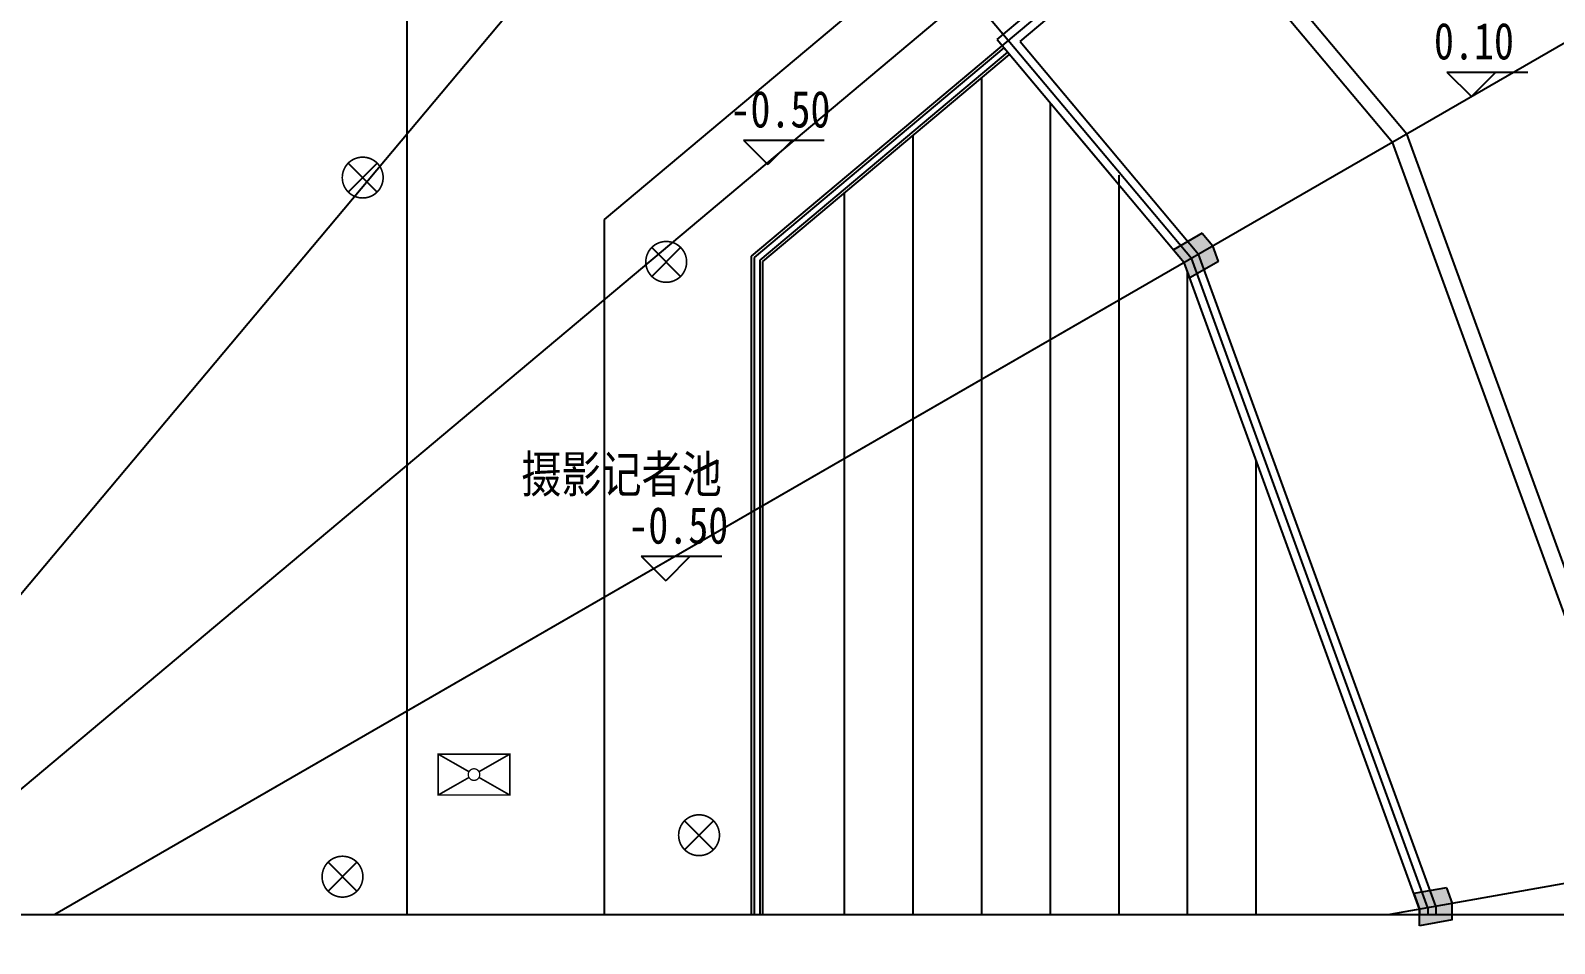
# Model space of a CAD drawing. Extents: x 23618587 to 48466785, y 42305484 to 86624613.
# Drawn here: x 24302368 to 24321029, y 43308886 to 43320068 of the extents above; entities that cross this region are included whole.
import ezdxf

# ---------------------------------------------------------------- set-up
doc = ezdxf.new("R2010")
doc.units = 0
doc.header["$MEASUREMENT"] = 0
doc.layers.get('0').update_dxf_attribs({"linetype": 'CONTINUOUS'})
for name, color, linetype in [('AC-W', 7, 'CONTINUOUS'), ('设备-动力', 3, 'CONTINUOUS'), ('设备-照明', 3, 'CONTINUOUS')]:
    doc.layers.add(name, color=color, linetype=linetype)
doc.styles.add('IDQSTYLE', font='simplex.shx', dxfattribs={"width": 0.7, "bigfont": 'hzfs1.shx'})
doc.styles.add('Q1', font='SimSun.ttf', dxfattribs={"width": 0.8, "height": 450})

# ---------------------------------------------------------------- blocks, each defined once
blk = doc.blocks.new('HC001494')
at = {"color": 0, "linetype": 'Continuous'}
for p, q in [((-1.77, 1.77), (1.77, -1.77)), ((1.77, 1.77), (-1.77, -1.77))]:
    blk.add_line(p, q, dxfattribs=at)
at = {"color": 0, "linetype": 'Continuous', "const_width": 0.2}
blk.add_lwpolyline([(1.77, -1.77, 0.198912), (2.5, 0, 0.198912), (1.77, 1.77, 0.198912), (0, 2.5, 0.198912), (-1.77, 1.77, 0.198912), (-2.5, 0, 0.198912), (-1.77, -1.77, 0.198912), (0, -2.5, 0.198912)], format="xyb", close=True, dxfattribs=at)
at = {"color": 0, "style": 'IDQSTYLE', "width": 0.7}
blk.add_attdef('PSFHATT', (4.5, -2.5), '', height=2.5, dxfattribs=at)
blk = doc.blocks.new('HC000704')
at = {"color": 0, "linetype": 'Continuous', "const_width": 0.2}
for points in [[(-0.61, 0.35), (-4.38, 2.5)], [(-4.38, 2.5), (4.37, 2.5), (4.37, -2.5), (-4.38, -2.5), (-4.38, 2.5)], [(4.37, 2.5), (0.61, 0.35)], [(-0.61, -0.35), (-4.38, -2.5)], [(0.61, -0.35), (4.37, -2.5)]]:
    blk.add_lwpolyline(points, dxfattribs=at)
at = {"color": 0, "linetype": 'Continuous', "const_width": 0.16}
blk.add_lwpolyline([(0, -0.71, 0.198912), (0.5, -0.5, 0.198912), (0.71, 0, 0.198912), (0.5, 0.5, 0.198912), (0, 0.71, 0.198912), (-0.5, 0.5, 0.198912), (-0.71, 0, 0.198912), (-0.5, -0.5, 0.198912)], format="xyb", close=True, dxfattribs=at)
at = {"color": 0, "style": 'IDQSTYLE', "width": 0.7}
blk.add_attdef('PSFHATT', (6.37, -2.5), '', height=2.5, dxfattribs=at)

msp = doc.modelspace()

# ---------------------------------------------------------------- linework, layer by layer
at = {"layer": 'AC-W', "color": 7, "ltscale": 300}
for p, q in [((24327829.91289, 43343650.12975), (24298958.8155, 43309242.89571)), ((24315631.94022, 43329113.15199), (24298958.8155, 43309242.89571)), ((24336786.17593, 43328943.14853), (24302664.33713, 43309242.89571)), ((24311141.65164, 43323761.83445), (24315631.94022, 43318410.5169)), ((24311141.65164, 43323761.83445), (24316582.00997, 43317278.26787)), ((24300422.24029, 43309242.89571), (24316159.96413, 43322448.41399)), ((24300422.24029, 43309242.89571), (24315631.94022, 43322005.34932)), ((24314267.31707, 43319881.23907), (24316642.05484, 43321873.88066)), ((24314267.31707, 43319881.23907), (24315631.94022, 43321026.29385)), ((24311196.76417, 43317304.7377), (24314343.92194, 43319945.51731)), ((24311196.76417, 43317304.7377), (24314343.92194, 43319945.51731)), ((24319476.76417, 43309324.99606), (24316582.00997, 43317278.26787)), ((24315631.94022, 43316729.74484), (24302664.33713, 43309242.89571)), ((24348656.38283, 43314470.15012), (24319011.14993, 43309242.89571)), ((24319476.76417, 43309324.99606), (24319476.76417, 43309242.89571))]:
    msp.add_line(p, q, dxfattribs=at)
at = {"layer": 'AC-W', "color": 7}
for p, q in [((24306976.76417, 43325593.14853), (24306976.76417, 43309242.89571)), ((24306976.76417, 43325593.14853), (24306976.76417, 43309242.89571)), ((24309396.76417, 43317752.47086), (24313303.13565, 43321030.30573)), ((24309396.76417, 43317752.47086), (24313303.13565, 43321030.30573)), ((24311196.76417, 43317304.73926), (24314267.31707, 43319881.23907)), ((24311196.76417, 43317304.73926), (24314267.31707, 43319881.23907)), ((24311231.76417, 43317288.41849), (24314289.81463, 43319854.42751)), ((24311231.76417, 43317288.41849), (24314289.81463, 43319854.42751)), ((24311301.76417, 43317255.77696), (24314334.80977, 43319800.8044)), ((24311301.76417, 43317255.77696), (24314334.80977, 43319800.8044)), ((24311336.76417, 43317239.45619), (24314357.30733, 43319773.99284)), ((24311336.76417, 43317239.45619), (24314357.30733, 43319773.99284)), ((24319711.45856, 43319558.26093), (24320700.21841, 43319558.26093)), ((24319711.45856, 43319558.26093), (24320011.45856, 43319258.26093)), ((24320311.45856, 43319558.26093), (24320011.45856, 43319258.26093)), ((24314016.76417, 43309242.89571), (24314016.76417, 43319488.2432)), ((24314016.76417, 43309242.89571), (24314016.76417, 43319488.2432)), ((24314856.76417, 43309242.89571), (24314856.76417, 43319178.76336)), ((24314856.76417, 43309242.89571), (24314856.76417, 43319178.76336)), ((24311096.76344, 43318724.77384), (24312085.5233, 43318724.77384)), ((24311096.76344, 43318724.77384), (24311396.76344, 43318424.77384)), ((24311096.76344, 43318724.77384), (24312085.5233, 43318724.77384)), ((24311096.76344, 43318724.77384), (24311396.76344, 43318424.77384)), ((24311696.76344, 43318724.77384), (24311396.76344, 43318424.77384)), ((24311696.76344, 43318724.77384), (24311396.76344, 43318424.77384)), ((24313176.76417, 43309242.89571), (24313176.76417, 43318783.39951)), ((24313176.76417, 43309242.89571), (24313176.76417, 43318783.39951)), ((24315696.76417, 43309242.89571), (24315696.76417, 43318297.00622)), ((24312336.76417, 43309242.89571), (24312336.76417, 43318078.55582)), ((24312336.76417, 43309242.89571), (24312336.76417, 43318078.55582)), ((24315696.76417, 43309242.89571), (24315696.76417, 43318177.69035)), ((24309396.76417, 43309242.89571), (24309396.76417, 43317752.47086)), ((24309396.76417, 43309242.89571), (24309396.76417, 43317752.47086)), ((24316715.28517, 43317586.15438), (24316845.8259, 43317430.58199)), ((24311196.76417, 43309242.89571), (24311196.76417, 43317304.73926)), ((24311196.76417, 43309242.89571), (24311196.76417, 43317304.73926)), ((24316363.53108, 43317383.06905), (24316494.07181, 43317227.49667)), ((24316915.28517, 43317239.74421), (24316845.8259, 43317430.58199)), ((24311231.76417, 43309242.89571), (24311231.76417, 43317288.41849)), ((24311231.76417, 43309242.89571), (24311231.76417, 43317288.41849)), ((24311301.76417, 43309242.89571), (24311301.76417, 43317255.77696)), ((24311301.76417, 43309242.89571), (24311301.76417, 43317255.77696)), ((24311336.76417, 43309242.89571), (24311336.76417, 43317239.45619)), ((24311336.76417, 43309242.89571), (24311336.76417, 43317239.45619)), ((24316563.53108, 43317036.65889), (24316494.07181, 43317227.49667)), ((24316536.76417, 43309242.89571), (24316536.76417, 43317110.19924)), ((24317376.76417, 43309242.89571), (24317376.76417, 43314802.3182)), ((24309846.16493, 43313628.30323), (24310834.92479, 43313628.30323)), ((24309846.16493, 43313628.30323), (24310146.16493, 43313328.30323)), ((24309846.16493, 43313628.30323), (24310834.92479, 43313628.30323)), ((24309846.16493, 43313628.30323), (24310146.16493, 43313328.30323)), ((24310446.16493, 43313628.30323), (24310146.16493, 43313328.30323)), ((24310446.16493, 43313628.30323), (24310146.16493, 43313328.30323)), ((24319307.30545, 43309498.20124), (24319376.76473, 43309307.36346)), ((24319707.30545, 43309568.73203), (24319776.76473, 43309377.89426)), ((24319376.76473, 43309104.27814), (24319376.76473, 43309307.36346)), ((24319776.76473, 43309174.80893), (24319776.76473, 43309377.89426))]:
    msp.add_line(p, q, dxfattribs=at)
at = {"layer": 'AC-W', "color": 7, "ltscale": 5000}
for p, q in [((24314203.03831, 43319957.84351), (24316577.77608, 43321950.4851)), ((24316577.77608, 43321950.4851), (24319220.16569, 43318801.40779)), ((24314484.80472, 43319933.19214), (24316553.12471, 43321668.71869)), ((24316553.12471, 43321668.71869), (24319044.28864, 43318699.86513)), ((24314203.03831, 43319957.84351), (24315631.94022, 43321156.83458)), ((24314484.80472, 43319933.19214), (24315631.94022, 43320895.75312)), ((24314203.03831, 43319957.84351), (24315631.94022, 43318254.94452)), ((24314203.03831, 43319957.84351), (24316494.07144, 43317227.49654)), ((24314484.80472, 43319933.19214), (24315631.94022, 43318566.08929)), ((24314484.80472, 43319933.19214), (24316669.94849, 43317329.0392)), ((24322476.76417, 43309853.97701), (24319220.16569, 43318801.40779)), ((24322276.76417, 43309818.71161), (24319044.28864, 43318699.86513)), ((24319576.76417, 43309342.62876), (24316669.94849, 43317329.0392)), ((24319376.76417, 43309307.36336), (24316494.07144, 43317227.49654)), ((24319376.76417, 43309307.36336), (24319376.76417, 43309242.89571)), ((24319576.76417, 43309342.62876), (24319576.76417, 43309242.89571))]:
    msp.add_line(p, q, dxfattribs=at)
at = {"layer": 'AC-W', "color": 7, "ltscale": 1000}
for p, q in [((24316715.28517, 43317586.15438), (24316363.53108, 43317383.06905)), ((24316915.28517, 43317239.74421), (24316563.53108, 43317036.65889)), ((24319707.30545, 43309568.73203), (24319307.30545, 43309498.20124)), ((24319776.76473, 43309174.80893), (24319376.76473, 43309104.27814))]:
    msp.add_line(p, q, dxfattribs=at)
at = {"layer": 'AC-W'}
msp.add_line((24242096.6362, 43309242.89571), (24353776.32193, 43309242.89571), dxfattribs=at)
at = {"layer": 'AC-W', "color": 7}
for centre, start, end in [((24148759.7883, 42835660.74182), 79.4743453433, 79.4743453433), ((24148766.30591, 42835659.45113), 78.1227654299, 78.1227654299), ((24148779.34207, 42835656.52904), 76.2090487924, 76.2090487924)]:
    msp.add_arc(centre, 530172.67138, start, end, dxfattribs=at)
for points in [[(24316845.8259, 43317430.58199), (24316715.28517, 43317586.15438), (24316494.07181, 43317227.49667), (24316363.53108, 43317383.06905)], [(24316915.28517, 43317239.74421), (24316845.8259, 43317430.58199), (24316563.53108, 43317036.65889), (24316494.07181, 43317227.49667)], [(24319776.76473, 43309377.89426), (24319707.30545, 43309568.73203), (24319376.76473, 43309307.36346), (24319307.30545, 43309498.20124)], [(24319776.76473, 43309174.80893), (24319776.76473, 43309377.89426), (24319376.76473, 43309104.27814), (24319376.76473, 43309307.36346)]]:
    msp.add_solid(points, dxfattribs=at)

# ---------------------------------------------------------------- block references
at = {"layer": '设备-动力', "xscale": 100, "yscale": 100, "zscale": 100}
msp.add_blockref('HC000704', (24307798.51049, 43310954.93772), dxfattribs=at)
at = {"layer": '设备-照明', "color": 3, "xscale": 100, "yscale": 100, "zscale": 100}
for p in [(24306435.58384, 43318266.14982), (24310151.90207, 43317233.63914), (24310554.00051, 43310212.38186), (24306188.13865, 43309704.54623)]:
    msp.add_blockref('HC001494', p, dxfattribs=at)

# ---------------------------------------------------------------- texts
at = {"layer": 'AC-W', "color": 7, "style": 'Q1', "width": 0.8}
for s, p in [('0.10', (24319552.89332, 43319712.96433)), ('-0.50', (24310938.1982, 43318879.47723)), ('-0.50', (24310938.1982, 43318879.47723)), ('摄影记者池', (24308377.34429, 43314408.58901)), ('摄影记者池', (24308377.34429, 43314408.58901)), ('-0.50', (24309687.59969, 43313783.00662)), ('-0.50', (24309687.59969, 43313783.00662))]:
    msp.add_text(s, height=450, dxfattribs=at).set_placement(p)

doc.saveas('drawing.dxf')
